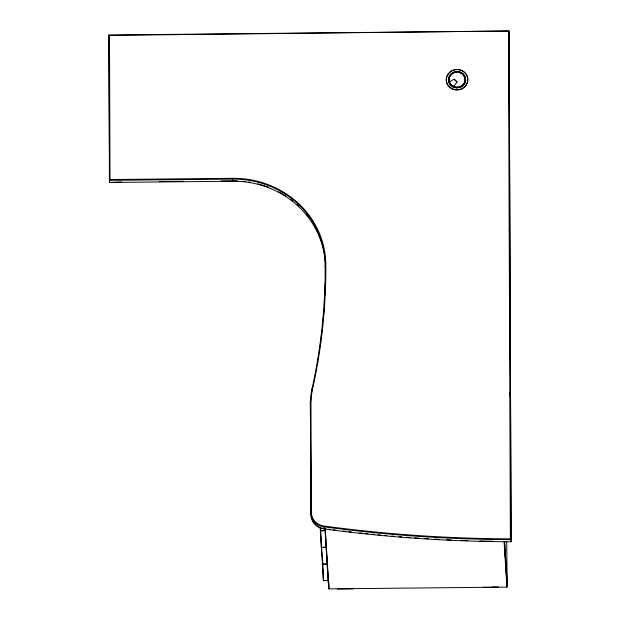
<?xml version="1.0" encoding="UTF-8"?>
<svg xmlns="http://www.w3.org/2000/svg" width="620" height="620" viewBox="0 0 620 620"><rect width="100%" height="100%" fill="white"/><g stroke="black" fill="none" stroke-linecap="round" stroke-linejoin="round"><path stroke-width="0.93" d="M312.031 388.787L312.751 385.547A631.207 595.727 -3.5 0 0 325.244 265.368A92.372 87.18 -3.5 0 0 232.562 179.102L109.43 180.335L108.88 35.007L509.074 31L511.12 541.771A1362.155 1285.609 -3.5 0 1 324.028 528.945A15.392 14.531 -3.5 0 1 310.915 514.708L310.364 401.884A78.477 74.067 -3.5 0 1 312.031 388.787L312.162 390.925M449.438 82.026L454.057 79.174L457.049 81.948L453.654 86.49M109.43 147.731L108.88 35.007L109.484 35.379L110.027 179.544L109.43 180.335L109.562 182.466L232.694 181.234A92.372 87.18 -3.5 0 1 325.182 262.206M508.601 33.922L509.206 33.131M504.641 541.307L507.175 582.738L506.881 587.101L328.957 588.884L328.833 582.498M109.484 35.379L509.074 31L511.12 541.771L510.516 541.384M337.885 588.798L338.52 588.613M110.027 179.544L232.554 178.312A92.985 87.761 -3.5 0 1 325.849 265.159A631.834 596.324 -3.5 0 1 313.348 385.454L312.62 388.701A77.841 73.47 -3.5 0 0 310.969 401.683L311.387 512.36A14.787 13.95 -3.5 0 0 323.981 526.031A1361.52 1285.004 -3.5 0 0 495.341 538.718L510.361 538.85L510.989 539.64A1362.155 1285.609 -3.5 0 1 323.896 526.814A15.392 14.531 -3.5 0 1 310.783 512.577M121.76 181.97L109.562 182.466L109.554 180.536M159.387 181.59L183.512 181.35M221.138 180.97L232.709 180.854A92.985 87.761 -3.5 0 1 237.413 180.924M320.075 527.209L320.571 530.449L325.182 530.402L325.066 528.48M325.213 530.813L320.594 530.86L320.284 528.736M320.292 530.673L321.594 547.235L326.213 547.189L325.919 542.368M321.284 539.718L321.315 547.452L326.236 547.592L326.415 550.482M321.315 547.452L322.625 564.022L327.236 563.975L326.531 552.412M322.346 564.231L323.33 580.405L328.267 580.762L327.267 564.378L322.346 564.231L322.322 559.403M492.644 587.07L497.969 587.396L497.969 586.814M337.892 589L353.284 588.845L353.284 588.264M507.175 582.738L506.718 541.981M504.424 541.516L507.191 586.807M504.393 541.981L504.688 546.801M504.982 551.614L505.331 557.396M505.633 562.216L505.982 567.997M506.222 571.857L506.571 577.639M504.114 541.81L506.881 587.101M497.961 587.194L482.569 587.349M457.049 81.948L454.057 79.174M325.244 265.368L325.376 267.507A631.207 595.727 -3.5 0 1 325.353 274.831M325.244 528.178L328.957 588.884M328.522 582.784L328.631 584.528M325.267 531.774L325.802 540.446M324.988 528.852L328.647 588.597M323.896 526.814L324.028 528.945M320.393 527.558L320.571 530.449M321.594 547.235L320.587 528.93M321.617 547.638L322.625 564.022M323.648 580.808L322.601 559.201M310.364 401.884L310.915 514.708M232.562 179.102L232.694 181.234M508.71 62.977L508.726 66.852M509.33 227.61L509.346 231.485M509.95 392.251L509.966 396.118M508.446 31.387L510.361 538.85M323.291 569.764L323.33 579.437M321.253 540.074L321.276 546.848M310.496 404.015A78.477 74.067 -3.5 0 1 310.891 398.528M311.333 395.258A78.477 74.067 -3.5 0 1 311.511 394.165M325.221 283.069A631.207 595.727 -3.5 0 1 324.81 294.973M324.531 300.46A631.207 595.727 -3.5 0 1 324.268 305.04M323.958 309.605A631.207 595.727 -3.5 0 1 323.617 314.177M323.392 316.921A631.207 595.727 -3.5 0 1 323.067 320.571M322.726 324.221A631.207 595.727 -3.5 0 1 322.454 326.957M322.067 330.607A631.207 595.727 -3.5 0 1 321.865 332.428M321.447 336.071A631.207 595.727 -3.5 0 1 321.23 337.892M320.889 340.628A631.207 595.727 -3.5 0 1 320.649 342.449M320.292 345.177A631.207 595.727 -3.5 0 1 320.044 346.991M319.656 349.719A631.207 595.727 -3.5 0 1 319.393 351.532M318.424 357.887A631.207 595.727 -3.5 0 1 318.137 359.701M317.835 361.507A631.207 595.727 -3.5 0 1 317.533 363.32M325.237 263.089A92.372 87.18 -3.5 0 1 325.376 267.507M243.048 181.296A92.985 87.761 -3.5 0 1 245.853 181.606M248.651 181.993A92.985 87.761 -3.5 0 1 250.503 182.303M257.842 183.869A92.985 87.761 -3.5 0 1 265.011 186M265.895 186.302A92.985 87.761 -3.5 0 1 268.522 187.263M278.69 191.859A92.985 87.761 -3.5 0 1 285.874 196.059M290.423 199.19A92.985 87.761 -3.5 0 1 292.625 200.857M296.848 204.368A92.985 87.761 -3.5 0 1 298.871 206.22M306.923 214.869A92.985 87.761 -3.5 0 1 309.147 217.721M315.061 226.773A92.985 87.761 -3.5 0 1 315.937 228.346M316.766 229.935A92.985 87.761 -3.5 0 1 317.959 232.353M318.711 233.98A92.985 87.761 -3.5 0 1 319.765 236.445M452.011 86.451A8.618 8.138 -3.5 0 1 449.756 75.531A8.618 8.138 -3.5 0 1 461.179 72.648A8.618 8.138 -3.5 0 1 464.861 83.204M464.62 83.661A8.618 8.138 -3.5 0 1 460.745 87.149M460.249 87.358A8.618 8.138 -3.5 0 1 459.226 87.684M457.622 87.939A8.618 8.138 -3.5 0 1 456.002 87.908M454.933 87.722A8.618 8.138 -3.5 0 1 452.461 86.738M492.737 541.214A1361.52 1285.004 -3.5 0 1 479.857 540.95M467.899 540.601A1361.52 1285.004 -3.5 0 1 460.544 540.338M451.352 539.958A1361.52 1285.004 -3.5 0 1 446.757 539.741M439.41 539.369A1361.52 1285.004 -3.5 0 1 434.814 539.121M428.389 538.741A1361.52 1285.004 -3.5 0 1 424.716 538.517M419.213 538.152A1361.52 1285.004 -3.5 0 1 414.625 537.835M410.037 537.509A1361.52 1285.004 -3.5 0 1 406.371 537.23M401.791 536.874A1361.52 1285.004 -3.5 0 1 399.04 536.657M394.46 536.277A1361.52 1285.004 -3.5 0 1 391.708 536.037M386.214 535.548A1361.52 1285.004 -3.5 0 1 384.385 535.386M380.726 535.044A1361.52 1285.004 -3.5 0 1 377.983 534.781M374.325 534.425A1361.52 1285.004 -3.5 0 1 371.574 534.153M367.923 533.781A1361.52 1285.004 -3.5 0 1 365.18 533.495M362.437 533.2A1361.52 1285.004 -3.5 0 1 359.693 532.906M351.478 531.983A1361.52 1285.004 -3.5 0 1 348.742 531.665M346.007 531.34A1361.52 1285.004 -3.5 0 1 343.263 531.014M335.97 530.115A1361.52 1285.004 -3.5 0 1 333.242 529.767M330.507 529.418A1361.52 1285.004 -3.5 0 1 328.685 529.178M325.957 528.814A1361.52 1285.004 -3.5 0 1 324.136 528.573M321.943 528.116A14.787 13.95 -3.5 0 1 321.238 527.891M320.54 527.636A14.787 13.95 -3.5 0 1 319.858 527.349M319.192 527.031A14.787 13.95 -3.5 0 1 316.177 524.97M315.642 524.481A14.787 13.95 -3.5 0 1 313.805 522.265M313.425 521.66A14.787 13.95 -3.5 0 1 313.077 521.033M312.759 520.397A14.787 13.95 -3.5 0 1 312.48 519.746M312.232 519.079A14.787 13.95 -3.5 0 1 312.023 518.398M461.729 73.656A8.006 7.556 -3.5 0 1 463.233 84.576A8.006 7.556 -3.5 0 1 451.593 85.382A8.006 7.556 -3.5 0 1 451.554 74.369M451.926 74.051A8.006 7.556 -3.5 0 1 453.615 73.013M454.08 72.827A8.006 7.556 -3.5 0 1 456.018 72.331M458.521 72.385A8.006 7.556 -3.5 0 1 459.97 72.765M460.435 72.951A8.006 7.556 -3.5 0 1 461.311 73.392M459.436 69.882A10.78 10.168 -3.5 0 1 467.007 83.63A10.78 10.168 -3.5 0 1 451.337 88.482A10.78 10.168 -3.5 0 1 448.996 73.121M449.461 72.648A10.78 10.168 -3.5 0 1 452.809 70.494M453.437 70.261A10.78 10.168 -3.5 0 1 454.739 69.897M455.406 69.773A10.78 10.168 -3.5 0 1 458.777 69.766M453.057 86.203A8.006 7.556 -3.5 0 0 465.039 79.538A8.006 7.556 -3.5 0 0 453.011 73.114A8.006 7.556 -3.5 0 0 453.057 86.203M452.755 86.707A8.618 8.138 -3.5 0 0 465.659 79.531A8.618 8.138 -3.5 0 0 452.701 72.61A8.618 8.138 -3.5 0 0 452.755 86.707M451.91 88.598A10.78 10.168 -3.5 0 0 467.805 79.259A10.78 10.168 -3.5 0 0 451.391 70.99A10.78 10.168 -3.5 0 0 451.91 88.598"/></g></svg>
